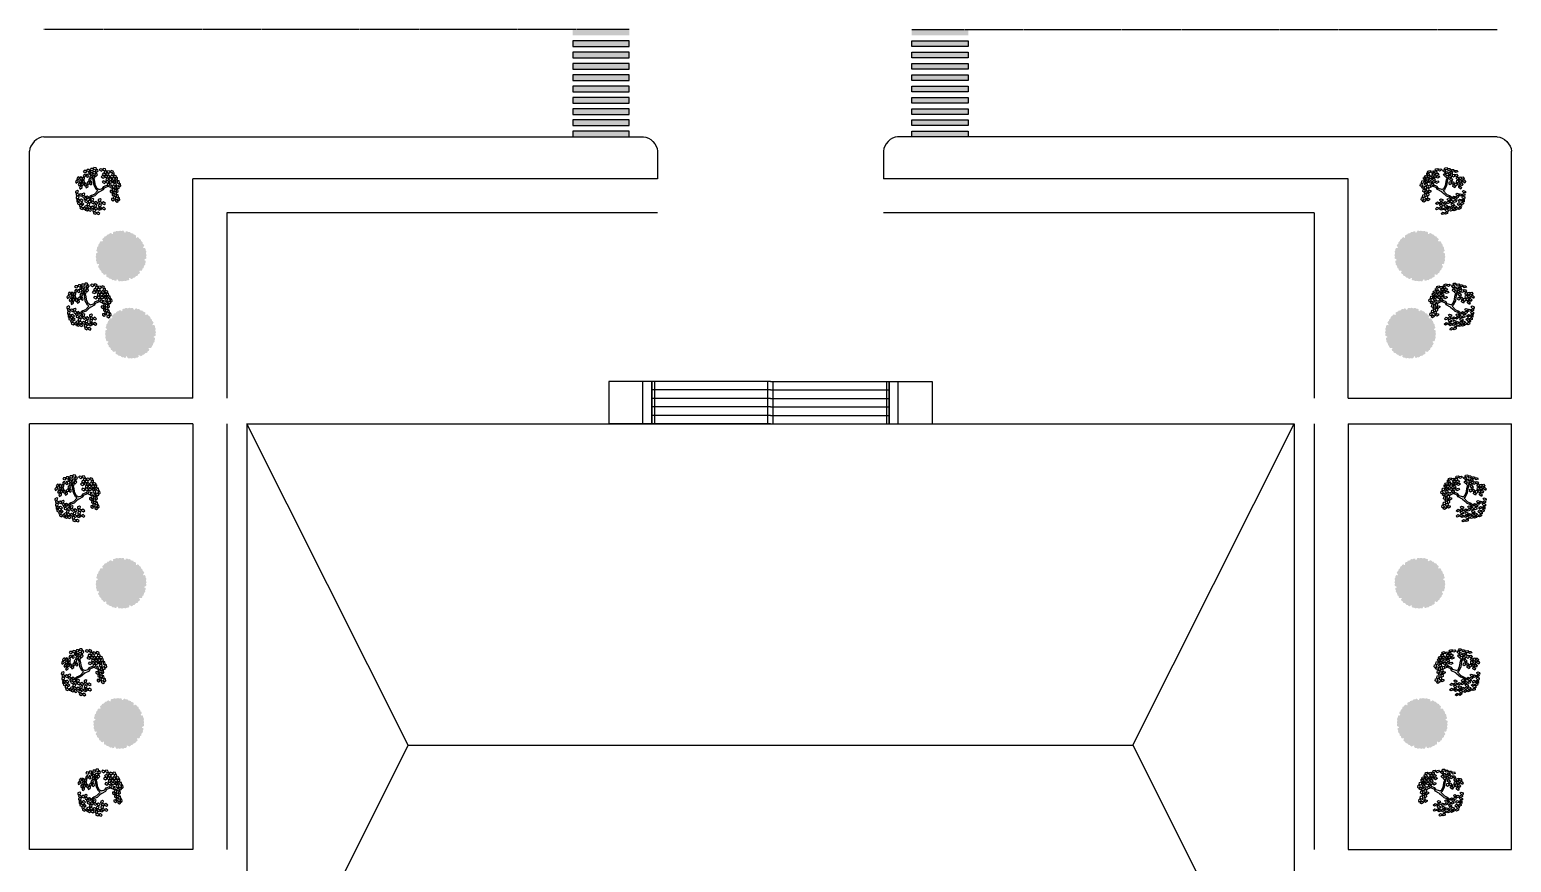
# Model space of a CAD drawing. Header units: millimetres. Extents: x -273369 to 399464, y -35443 to 194245.
# Drawn here: x 285771 to 298881, y 160474 to 167846 of the extents above; entities that cross this region are included whole.
import ezdxf

# ---------------------------------------------------------------- set-up
doc = ezdxf.new("R2010")
doc.units = ezdxf.units.MM
doc.linetypes.add('ACAD_ISO02W100', pattern=[15, 12, -3])
doc.layers.add('TREES', color=3, linetype='Continuous')

# ---------------------------------------------------------------- blocks, each defined once
blk = doc.blocks.new('R_TREE9')
at = {"layer": 'TREES', "color": 3}
for p, q in [((-707, 879), (-583, 895)), ((-683, 802), (-707, 879)), ((-699, 992), (-617, 1059)), ((-690, 932), (-699, 992)), ((-618, 922), (-690, 932)), ((-579, 788), (-683, 802)), ((-681, 728), (-599, 795)), ((-545, 1024), (-618, 922)), ((-617, 1059), (-545, 1024)), ((-527, 760), (-600, 658)), ((-599, 795), (-527, 760)), ((-583, 895), (-540, 835)), ((-540, 835), (-579, 788)), ((-555, 754), (-431, 769)), ((-547, 867), (-465, 934)), ((-538, 807), (-547, 867)), ((-540, 1054), (-459, 1120)), ((-532, 993), (-540, 1054)), ((-466, 797), (-538, 807)), ((-460, 983), (-532, 993)), ((-393, 899), (-466, 797)), ((-465, 934), (-393, 899)), ((-386, 1085), (-460, 983)), ((-459, 1120), (-386, 1085)), ((-431, 769), (-388, 710)), ((-389, 786), (-307, 853)), ((-381, 725), (-389, 786)), ((-388, 928), (-307, 995)), ((-380, 868), (-388, 928)), ((-308, 858), (-380, 868)), ((-235, 960), (-308, 858)), ((-235, 817), (-308, 716)), ((-307, 995), (-235, 960)), ((-307, 853), (-235, 817)), ((-231, 847), (-149, 914)), ((-223, 786), (-231, 847)), ((-150, 777), (-223, 786)), ((-77, 878), (-150, 777)), ((-149, 914), (-77, 878)), ((3, 1024), (43, 1121)), ((39, 974), (3, 1024)), ((108, 1000), (39, 974)), ((43, 1121), (124, 1124)), ((124, 1124), (108, 1000)), ((126, 692), (166, 790)), ((143, 1027), (171, 1094)), ((222, 930), (143, 1027)), ((161, 858), (189, 926)), ((241, 761), (161, 858)), ((166, 790), (247, 793)), ((171, 1094), (232, 1087)), ((189, 926), (250, 918)), ((275, 991), (222, 930)), ((247, 793), (230, 669)), ((232, 1087), (275, 991)), ((294, 822), (241, 761)), ((250, 918), (294, 822)), ((266, 695), (294, 763)), ((278, 993), (318, 1090)), ((314, 943), (278, 993)), ((294, 763), (354, 755)), ((382, 969), (314, 943)), ((318, 1090), (399, 1093)), ((399, 1093), (382, 969)), ((418, 996), (445, 1063)), ((497, 899), (418, 996)), ((436, 827), (464, 895)), ((516, 730), (436, 827)), ((445, 1063), (506, 1056)), ((459, 955), (499, 1052)), ((495, 906), (459, 955)), ((464, 895), (525, 887)), ((563, 931), (495, 906)), ((550, 960), (497, 899)), ((499, 1052), (580, 1055)), ((506, 1056), (550, 960)), ((568, 791), (516, 730)), ((525, 887), (568, 791)), ((580, 1055), (563, 931)), ((599, 958), (626, 1026)), ((678, 861), (599, 958)), ((617, 789), (645, 857)), ((697, 693), (617, 789)), ((626, 1026), (687, 1018)), ((645, 857), (706, 849)), ((731, 922), (678, 861)), ((687, 1018), (731, 922)), ((698, 824), (739, 921)), ((734, 774), (698, 824)), ((706, 849), (749, 754)), ((803, 800), (734, 774)), ((739, 921), (819, 924)), ((819, 924), (803, 800)), ((838, 827), (866, 894)), ((918, 730), (838, 827)), ((866, 894), (927, 887)), ((970, 791), (918, 730)), ((927, 887), (970, 791)), ((-1172, 180), (-1100, 217)), ((-1168, 75), (-1172, 180)), ((-1115, 45), (-1168, 75)), ((-1125, 343), (-1053, 380)), ((-1121, 238), (-1125, 343)), ((-1068, 208), (-1121, 238)), ((-1063, 97), (-1115, 45)), ((-1100, 217), (-1063, 97)), ((-1083, 0), (-1020, 108)), ((-1079, 525), (-1007, 561)), ((-1075, 419), (-1079, 525)), ((-1021, 389), (-1075, 419)), ((-1016, 260), (-1068, 208)), ((-1053, 380), (-1016, 260)), ((-1032, 688), (-960, 724)), ((-1028, 582), (-1032, 688)), ((-975, 552), (-1028, 582)), ((-970, 441), (-1021, 389)), ((-1020, 108), (-947, 106)), ((-1007, 561), (-970, 441)), ((-933, 47), (-1007, -28)), ((-989, 344), (-927, 453)), ((-914, 316), (-989, 344)), ((-923, 604), (-975, 552)), ((-962, 212), (-890, 248)), ((-958, 106), (-962, 212)), ((-960, 724), (-923, 604)), ((-905, 76), (-958, 106)), ((-947, 106), (-933, 47)), ((-927, 453), (-854, 450)), ((-915, 375), (-843, 411)), ((-911, 269), (-915, 375)), ((-839, 391), (-914, 316)), ((-858, 239), (-911, 269)), ((-853, 128), (-905, 76)), ((-890, 248), (-853, 128)), ((-873, 31), (-810, 140)), ((-797, 3), (-873, 31)), ((-806, 291), (-858, 239)), ((-854, 450), (-839, 391)), ((-847, 553), (-723, 569)), ((-824, 476), (-847, 553)), ((-843, 411), (-806, 291)), ((-839, 667), (-757, 734)), ((-830, 606), (-839, 667)), ((-758, 597), (-830, 606)), ((-719, 462), (-824, 476)), ((-810, 140), (-737, 137)), ((-723, 78), (-797, 3)), ((-795, 222), (-671, 238)), ((-771, 145), (-795, 222)), ((-786, 335), (-705, 402)), ((-778, 275), (-786, 335)), ((-705, 265), (-778, 275)), ((-667, 131), (-771, 145)), ((-685, 698), (-758, 597)), ((-757, 734), (-685, 698)), ((-737, 137), (-723, 78)), ((-723, 569), (-681, 510)), ((-681, 510), (-719, 462)), ((-705, 402), (-632, 367)), ((-632, 367), (-705, 265)), ((-672, 667), (-681, 728)), ((-600, 658), (-672, 667)), ((-671, 238), (-628, 178)), ((-628, 178), (-667, 131)), ((-545, 145), (-656, 220)), ((-545, 214), (-650, 277)), ((-628, 396), (-547, 463)), ((-620, 336), (-628, 396)), ((-547, 326), (-620, 336)), ((-532, 676), (-555, 754)), ((-547, 463), (-474, 428)), ((-474, 428), (-547, 326)), ((-253, 177), (-545, 214)), ((-258, 95), (-545, 145)), ((-427, 662), (-532, 676)), ((-462, 372), (-338, 388)), ((-438, 295), (-462, 372)), ((-453, 485), (-372, 552)), ((-445, 425), (-453, 485)), ((-372, 415), (-445, 425)), ((-334, 281), (-438, 295)), ((-388, 710), (-427, 662)), ((-397, 672), (-273, 688)), ((-374, 595), (-397, 672)), ((-308, 716), (-381, 725)), ((-269, 581), (-374, 595)), ((-372, 552), (-299, 517)), ((-299, 517), (-372, 415)), ((-338, 388), (-295, 328)), ((-295, 328), (-334, 281)), ((-295, 547), (-214, 613)), ((-287, 486), (-295, 547)), ((-214, 476), (-287, 486)), ((-273, 688), (-231, 629)), ((-231, 629), (-269, 581)), ((-101, 14), (-258, 95)), ((-60, 70), (-253, 177)), ((-214, 613), (-141, 578)), ((-141, 578), (-214, 476)), ((-60, -80), (-101, 14)), ((4, -11), (-60, 70)), ((4, -11), (197, 164)), ((63, -93), (174, 33)), ((162, 643), (126, 692)), ((230, 669), (162, 643)), ((174, 33), (267, 133)), ((197, 164), (256, 302)), ((256, 302), (308, 383)), ((345, 598), (266, 695)), ((267, 133), (320, 283)), ((284, 527), (312, 594)), ((364, 430), (284, 527)), ((308, 383), (367, 421)), ((312, 594), (373, 587)), ((320, 283), (408, 389)), ((342, 580), (382, 677)), ((378, 530), (342, 580)), ((398, 659), (345, 598)), ((354, 755), (398, 659)), ((416, 491), (364, 430)), ((367, 421), (390, 489)), ((373, 587), (416, 491)), ((446, 556), (378, 530)), ((382, 677), (463, 680)), ((400, 242), (441, 339)), ((436, 192), (400, 242)), ((408, 389), (507, 421)), ((505, 218), (436, 192)), ((441, 339), (521, 342)), ((463, 680), (446, 556)), ((482, 582), (510, 650)), ((561, 486), (482, 582)), ((500, 414), (528, 482)), ((580, 317), (500, 414)), ((521, 342), (505, 218)), ((510, 650), (570, 643)), ((528, 482), (589, 474)), ((540, 244), (568, 312)), ((620, 148), (540, 244)), ((559, 76), (587, 144)), ((638, -21), (559, 76)), ((614, 547), (561, 486)), ((568, 312), (629, 305)), ((570, 643), (614, 547)), ((632, 378), (580, 317)), ((587, 144), (647, 136)), ((589, 474), (632, 378)), ((672, 209), (620, 148)), ((629, 305), (672, 209)), ((691, 40), (638, -21)), ((640, 436), (680, 533)), ((676, 386), (640, 436)), ((647, 136), (691, 40)), ((744, 412), (676, 386)), ((680, 533), (761, 536)), ((749, 754), (697, 693)), ((722, 85), (762, 183)), ((757, 36), (722, 85)), ((761, 536), (744, 412)), ((826, 61), (757, 36)), ((762, 183), (843, 186)), ((768, 561), (809, 658)), ((804, 511), (768, 561)), ((780, 439), (808, 506)), ((859, 342), (780, 439)), ((798, 270), (826, 338)), ((878, 173), (798, 270)), ((873, 537), (804, 511)), ((808, 506), (868, 499)), ((809, 658), (889, 661)), ((826, 338), (887, 330)), ((843, 186), (826, 61)), ((857, 658), (885, 726)), ((936, 561), (857, 658)), ((912, 403), (859, 342)), ((861, 88), (889, 156)), ((941, -9), (861, 88)), ((868, 499), (912, 403)), ((889, 661), (873, 537)), ((930, 234), (878, 173)), ((885, 726), (945, 718)), ((887, 330), (930, 234)), ((889, 156), (950, 148)), ((908, 564), (936, 631)), ((988, 467), (908, 564)), ((927, 395), (955, 463)), ((1006, 298), (927, 395)), ((936, 631), (997, 624)), ((989, 622), (936, 561)), ((994, 52), (941, -9)), ((944, 135), (984, 233)), ((979, 86), (944, 135)), ((945, 718), (989, 622)), ((950, 148), (994, 52)), ((955, 463), (1015, 455)), ((1048, 111), (979, 86)), ((984, 233), (1065, 236)), ((1040, 528), (988, 467)), ((997, 624), (1040, 528)), ((1059, 359), (1006, 298)), ((1015, 455), (1059, 359)), ((1065, 236), (1048, 111)), ((1083, 138), (1111, 206)), ((1163, 41), (1083, 138)), ((1102, -31), (1130, 37)), ((1111, 206), (1172, 198)), ((1130, 37), (1191, 30)), ((1216, 102), (1163, 41)), ((1172, 198), (1216, 102)), ((1191, 30), (1234, -66)), ((-1131, -311), (-1068, -261)), ((-1105, -413), (-1131, -311)), ((-1119, -142), (-1057, -91)), ((-1093, -244), (-1119, -142)), ((-1046, -431), (-1105, -413)), ((-1035, -262), (-1093, -244)), ((-1007, -28), (-1083, 0)), ((-1068, -261), (-1007, -370)), ((-1057, -91), (-996, -201)), ((-1007, -370), (-1046, -431)), ((-996, -201), (-1035, -262)), ((-1026, -693), (-963, -642)), ((-1000, -795), (-1026, -693)), ((-1014, -524), (-952, -473)), ((-988, -626), (-1014, -524)), ((-1005, -469), (-967, -350)), ((-926, -480), (-1005, -469)), ((-930, -644), (-988, -626)), ((-967, -350), (-895, -336)), ((-963, -642), (-902, -752)), ((-952, -473), (-890, -582)), ((-902, -752), (-941, -813)), ((-890, -582), (-930, -644)), ((-869, -392), (-926, -480)), ((-903, -461), (-840, -411)), ((-877, -563), (-903, -461)), ((-900, -851), (-862, -732)), ((-895, -336), (-869, -392)), ((-892, -292), (-829, -241)), ((-866, -394), (-892, -292)), ((-819, -582), (-877, -563)), ((-807, -412), (-866, -394)), ((-862, -732), (-790, -718)), ((-840, -411), (-779, -520)), ((-829, -241), (-768, -351)), ((-779, -520), (-819, -582)), ((-768, -351), (-807, -412)), ((-790, -718), (-764, -773)), ((-778, -619), (-740, -500)), ((-698, -630), (-778, -619)), ((-775, -693), (-712, -642)), ((-749, -795), (-775, -693)), ((-769, -405), (-706, -354)), ((-743, -507), (-769, -405)), ((-757, -236), (-695, -185)), ((-731, -338), (-757, -236)), ((-684, -525), (-743, -507)), ((-740, -500), (-668, -487)), ((-673, -356), (-731, -338)), ((-712, -642), (-651, -751)), ((-706, -354), (-645, -464)), ((-641, -542), (-698, -630)), ((-695, -185), (-633, -294)), ((-651, -751), (-690, -813)), ((-645, -464), (-684, -525)), ((-633, -294), (-673, -356)), ((-668, -487), (-641, -542)), ((-652, -787), (-589, -736)), ((-643, -563), (-605, -444)), ((-564, -574), (-643, -563)), ((-641, -618), (-578, -567)), ((-614, -720), (-641, -618)), ((-556, -738), (-614, -720)), ((-605, -444), (-533, -430)), ((-589, -736), (-528, -845)), ((-578, -567), (-517, -676)), ((-507, -485), (-564, -574)), ((-517, -676), (-556, -738)), ((-533, -430), (-507, -485)), ((-506, -799), (-443, -749)), ((-500, -468), (-437, -417)), ((-474, -570), (-500, -468)), ((-494, -630), (-432, -579)), ((-468, -732), (-494, -630)), ((-489, -299), (-426, -248)), ((-463, -401), (-489, -299)), ((-416, -588), (-474, -570)), ((-410, -750), (-468, -732)), ((-404, -419), (-463, -401)), ((-443, -749), (-382, -858)), ((-437, -417), (-376, -526)), ((-432, -579), (-371, -689)), ((-426, -248), (-365, -357)), ((-376, -526), (-416, -588)), ((-371, -689), (-410, -750)), ((-365, -357), (-404, -419)), ((-375, -626), (-337, -506)), ((-295, -637), (-375, -626)), ((-337, -506), (-265, -493)), ((-238, -548), (-295, -637)), ((-212, -318), (-293, -518)), ((-285, -692), (-161, -680)), ((-264, -770), (-285, -692)), ((-265, -493), (-238, -548)), ((-147, -355), (-223, -549)), ((-223, -549), (-177, -650)), ((-112, -255), (-212, -318)), ((-161, -680), (-120, -741)), ((-120, -741), (-160, -787)), ((-48, -312), (-147, -355)), ((-60, -80), (-112, -255)), ((63, -93), (-48, -312)), ((-13, -715), (4, -644)), ((81, -798), (-13, -715)), ((4, -644), (65, -642)), ((65, -642), (124, -729)), ((124, -729), (81, -798)), ((118, -761), (242, -749)), ((242, -749), (283, -810)), ((390, -784), (407, -712)), ((407, -712), (468, -710)), ((424, -140), (464, -43)), ((460, -190), (424, -140)), ((528, -164), (460, -190)), ((464, -43), (545, -40)), ((468, -710), (527, -798)), ((545, -40), (528, -164)), ((564, -137), (591, -70)), ((643, -234), (564, -137)), ((582, -306), (610, -238)), ((662, -403), (582, -306)), ((591, -70), (652, -77)), ((610, -238), (671, -246)), ((696, -173), (643, -234)), ((652, -77), (696, -173)), ((714, -342), (662, -403)), ((671, -246), (714, -342)), ((692, -153), (733, -55)), ((728, -202), (692, -153)), ((797, -176), (728, -202)), ((733, -55), (813, -52)), ((813, -52), (797, -176)), ((832, -150), (860, -82)), ((912, -247), (832, -150)), ((851, -318), (879, -251)), ((930, -415), (851, -318)), ((860, -82), (921, -90)), ((879, -251), (939, -258)), ((880, -81), (908, -13)), ((959, -177), (880, -81)), ((908, -13), (969, -20)), ((964, -186), (912, -247)), ((921, -90), (964, -186)), ((983, -354), (930, -415)), ((939, -258), (983, -354)), ((1012, -116), (959, -177)), ((969, -20), (1012, -116)), ((1181, -127), (1102, -31)), ((1234, -66), (1181, -127)), ((-941, -813), (-1000, -795)), ((-821, -862), (-900, -851)), ((-764, -773), (-821, -862)), ((-786, -862), (-724, -811)), ((-760, -964), (-786, -862)), ((-702, -982), (-760, -964)), ((-690, -813), (-749, -795)), ((-724, -811), (-662, -920)), ((-662, -920), (-702, -982)), ((-661, -1020), (-623, -901)), ((-581, -1031), (-661, -1020)), ((-626, -889), (-652, -787)), ((-567, -907), (-626, -889)), ((-623, -901), (-551, -887)), ((-524, -942), (-581, -1031)), ((-528, -845), (-567, -907)), ((-551, -887), (-524, -942)), ((-527, -945), (-488, -825)), ((-447, -956), (-527, -945)), ((-519, -1024), (-394, -1012)), ((-498, -1102), (-519, -1024)), ((-480, -901), (-506, -799)), ((-394, -1119), (-498, -1102)), ((-488, -825), (-417, -812)), ((-421, -920), (-480, -901)), ((-390, -867), (-447, -956)), ((-382, -858), (-421, -920)), ((-417, -812), (-390, -867)), ((-394, -1012), (-354, -1073)), ((-354, -1073), (-394, -1119)), ((-380, -957), (-342, -838)), ((-301, -968), (-380, -957)), ((-369, -1103), (-244, -1091)), ((-348, -1181), (-369, -1103)), ((-244, -1198), (-348, -1181)), ((-342, -838), (-270, -825)), ((-244, -880), (-301, -968)), ((-270, -825), (-244, -880)), ((-160, -787), (-264, -770)), ((-246, -1047), (-229, -975)), ((-153, -1130), (-246, -1047)), ((-244, -1091), (-204, -1152)), ((-204, -1152), (-244, -1198)), ((-229, -975), (-168, -973)), ((-227, -886), (-102, -874)), ((-206, -964), (-227, -886)), ((-102, -981), (-206, -964)), ((-168, -973), (-110, -1061)), ((-110, -1061), (-153, -1130)), ((-135, -771), (-10, -759)), ((-114, -849), (-135, -771)), ((-10, -866), (-114, -849)), ((-102, -874), (-62, -935)), ((-62, -935), (-102, -981)), ((-77, -965), (48, -953)), ((-56, -1043), (-77, -965)), ((48, -1060), (-56, -1043)), ((-10, -759), (30, -820)), ((30, -820), (-10, -866)), ((46, -909), (63, -838)), ((139, -992), (46, -909)), ((48, -953), (89, -1014)), ((89, -1014), (48, -1060)), ((63, -838), (124, -836)), ((139, -839), (118, -761)), ((124, -836), (182, -923)), ((243, -856), (139, -839)), ((182, -923), (139, -992)), ((194, -974), (318, -962)), ((215, -1052), (194, -974)), ((319, -1069), (215, -1052)), ((283, -810), (243, -856)), ((268, -840), (393, -828)), ((289, -918), (268, -840)), ((393, -935), (289, -918)), ((318, -962), (359, -1023)), ((359, -1023), (319, -1069)), ((344, -1053), (469, -1041)), ((365, -1130), (344, -1053)), ((469, -1148), (365, -1130)), ((484, -867), (390, -784)), ((393, -828), (433, -889)), ((433, -889), (393, -935)), ((466, -996), (483, -925)), ((560, -1079), (466, -996)), ((469, -1041), (509, -1102)), ((509, -1102), (469, -1148)), ((483, -925), (544, -923)), ((527, -798), (484, -867)), ((544, -923), (603, -1011)), ((603, -1011), (560, -1079))]:
    blk.add_line(p, q, dxfattribs=at)

msp = doc.modelspace()

# ---------------------------------------------------------------- hatches: boundary and pattern name
h = msp.add_hatch(color=256)
h.set_gradient(color1=(255, 255, 255), rotation=208, tint=1)
h.paths.add_polyline_path([(290576.049, 167795.938), (290576.049, 167845.938), (291076.049, 167845.938), (291076.049, 167795.938)])
h = msp.add_hatch(color=256)
h.set_gradient(color1=(255, 255, 255), rotation=208, tint=1)
h.paths.add_polyline_path([(294076.049, 167795.938), (294076.049, 167845.938), (293576.049, 167845.938), (293576.049, 167795.938)])
h = msp.add_hatch(color=256)
h.set_gradient(color1=(255, 255, 255), rotation=208, tint=1)
h.paths.add_polyline_path([(290576.049, 167645.938), (290576.049, 167595.938), (291076.049, 167595.938), (291076.049, 167645.938)])
h.paths.add_polyline_path([(290576.049, 167745.938), (290576.049, 167695.938), (291076.049, 167695.938), (291076.049, 167745.938)])
h = msp.add_hatch(color=256)
h.set_gradient(color1=(255, 255, 255), rotation=208, tint=1)
h.paths.add_polyline_path([(293576.049, 167645.938), (293576.049, 167595.938), (294076.049, 167595.938), (294076.049, 167645.938)])
h.paths.add_polyline_path([(293576.049, 167745.938), (293576.049, 167695.938), (294076.049, 167695.938), (294076.049, 167745.938)])
h = msp.add_hatch(color=256)
h.set_gradient(color1=(255, 255, 255), rotation=208, tint=1)
h.paths.add_polyline_path([(291076.049, 167495.938), (291076.049, 167545.938), (290576.049, 167545.938), (290576.049, 167495.938)])
h = msp.add_hatch(color=256)
h.set_gradient(color1=(255, 255, 255), rotation=208, tint=1)
h.paths.add_polyline_path([(294076.049, 167495.938), (294076.049, 167545.938), (293576.049, 167545.938), (293576.049, 167495.938)])
h = msp.add_hatch(color=256)
h.set_gradient(color1=(255, 255, 255), rotation=208, tint=1)
h.paths.add_polyline_path([(290576.049, 167345.938), (290576.049, 167295.938), (291076.049, 167295.938), (291076.049, 167345.938)])
h.paths.add_polyline_path([(290576.049, 167445.938), (290576.049, 167395.938), (291076.049, 167395.938), (291076.049, 167445.938)])
h = msp.add_hatch(color=256)
h.set_gradient(color1=(255, 255, 255), rotation=208, tint=1)
h.paths.add_polyline_path([(293576.049, 167345.938), (293576.049, 167295.938), (294076.049, 167295.938), (294076.049, 167345.938)])
h.paths.add_polyline_path([(293576.049, 167445.938), (293576.049, 167395.938), (294076.049, 167395.938), (294076.049, 167445.938)])
h = msp.add_hatch(color=256)
h.set_gradient(color1=(255, 255, 255), rotation=208, tint=1)
h.paths.add_polyline_path([(291076.049, 167195.938), (291076.049, 167245.938), (290576.049, 167245.938), (290576.049, 167195.938)])
h = msp.add_hatch(color=256)
h.set_gradient(color1=(255, 255, 255), rotation=208, tint=1)
h.paths.add_polyline_path([(294076.049, 167195.938), (294076.049, 167245.938), (293576.049, 167245.938), (293576.049, 167195.938)])
h = msp.add_hatch(color=256)
h.set_gradient(color1=(255, 255, 255), rotation=208, tint=1)
h.paths.add_polyline_path([(290576.049, 167045.938), (290576.049, 166995.938), (291076.049, 166995.938), (291076.049, 167045.938)])
h.paths.add_polyline_path([(290576.049, 167145.938), (290576.049, 167095.938), (291076.049, 167095.938), (291076.049, 167145.938)])
h = msp.add_hatch(color=256)
h.set_gradient(color1=(255, 255, 255), rotation=208, tint=1)
h.paths.add_polyline_path([(293576.049, 167045.938), (293576.049, 166995.938), (294076.049, 166995.938), (294076.049, 167045.938)])
h.paths.add_polyline_path([(293576.049, 167145.938), (293576.049, 167095.938), (294076.049, 167095.938), (294076.049, 167145.938)])
h = msp.add_hatch(color=256)
h.set_gradient(color1=(255, 255, 255), rotation=208, tint=1)
h.paths.add_polyline_path([(291076.049, 166895.938), (291076.049, 166945.938), (290576.049, 166945.938), (290576.049, 166895.938)])
h = msp.add_hatch(color=256)
h.set_gradient(color1=(255, 255, 255), rotation=208, tint=1)
h.paths.add_polyline_path([(294076.049, 166895.938), (294076.049, 166945.938), (293576.049, 166945.938), (293576.049, 166895.938)])
h = msp.add_hatch(color=256)
h.dxf.hatch_style = 1
h.set_gradient(color1=(153, 204, 0), color2=(51, 51, 51), rotation=208, tint=1)
h.paths.add_polyline_path([(286586.754, 165616.604), (286577.794, 165621.993), (286571.521, 165618.236), (286558.225, 165618.274), (286549.185, 165635.131), (286541.949, 165635.131), (286538.975, 165624.613), (286527.707, 165623.018), (286515.53, 165629.705), (286506.334, 165627.745), (286497.846, 165633.159), (286494.983, 165638.517), (286473.295, 165643.568), (286468.229, 165652.715), (286460.918, 165652.598), (286449.423, 165659.279), (286450.022, 165678.398), (286443.755, 165682.016), (286435.921, 165674.394), (286425.365, 165678.647), (286418.163, 165690.526), (286409.219, 165693.427), (286404.575, 165702.36), (286404.775, 165708.431), (286388.517, 165723.65), (286388.704, 165734.105), (286382.314, 165737.658), (286375.7, 165749.192), (286385.777, 165765.449), (286382.159, 165771.716), (286371.563, 165769.033), (286364.548, 165777.994), (286364.251, 165791.882), (286357.955, 165798.867), (286358.4, 165808.925), (286361.609, 165814.083), (286355.139, 165835.391), (286360.528, 165844.352), (286356.771, 165850.625), (286356.81, 165863.92), (286373.666, 165872.961), (286373.666, 165880.197), (286363.148, 165883.171), (286361.553, 165894.439), (286368.24, 165906.615), (286366.28, 165915.812), (286371.694, 165924.3), (286377.052, 165927.163), (286382.103, 165948.851), (286391.25, 165953.917), (286391.133, 165961.228), (286397.814, 165972.723), (286416.933, 165972.124), (286420.551, 165978.391), (286412.929, 165986.225), (286417.182, 165996.781), (286429.061, 166003.983), (286431.962, 166012.927), (286440.895, 166017.571), (286446.966, 166017.371), (286462.185, 166033.628), (286472.64, 166033.442), (286476.194, 166039.832), (286487.727, 166046.446), (286503.984, 166036.368), (286510.251, 166039.986), (286507.568, 166050.582), (286516.529, 166057.598), (286530.417, 166057.895), (286537.402, 166064.191), (286547.46, 166063.746), (286552.618, 166060.537), (286573.926, 166067.007), (286582.887, 166061.618), (286589.16, 166065.375), (286602.455, 166065.336), (286611.496, 166048.48), (286618.732, 166048.48), (286621.706, 166058.998), (286632.974, 166060.593), (286645.15, 166053.906), (286654.347, 166055.866), (286662.835, 166050.452), (286665.698, 166045.094), (286687.386, 166040.042), (286692.452, 166030.895), (286699.763, 166031.013), (286711.258, 166024.331), (286710.659, 166005.213), (286716.926, 166001.595), (286724.76, 166009.217), (286735.316, 166004.964), (286742.518, 165993.085), (286751.462, 165990.184), (286756.106, 165981.251), (286755.906, 165975.18), (286772.163, 165959.961), (286771.977, 165949.506), (286778.367, 165945.952), (286784.981, 165934.419), (286774.903, 165918.161), (286778.522, 165911.895), (286789.117, 165914.578), (286796.133, 165905.617), (286796.43, 165891.729), (286802.726, 165884.744), (286802.281, 165874.686), (286799.072, 165869.528), (286805.542, 165848.219), (286800.153, 165839.259), (286803.91, 165832.986), (286803.871, 165819.69), (286787.015, 165810.65), (286787.015, 165803.414), (286797.533, 165800.44), (286799.128, 165789.172), (286792.441, 165776.995), (286794.401, 165767.799), (286788.987, 165759.311), (286783.629, 165756.448), (286778.578, 165734.759), (286769.43, 165729.693), (286769.548, 165722.383), (286762.866, 165710.888), (286743.748, 165711.487), (286740.13, 165705.22), (286747.752, 165697.385), (286743.499, 165686.83), (286731.62, 165679.628), (286728.719, 165670.683), (286719.786, 165666.04), (286713.715, 165666.24), (286698.496, 165649.982), (286688.041, 165650.169), (286684.487, 165643.779), (286672.954, 165637.164), (286656.696, 165647.242), (286650.43, 165643.624), (286653.113, 165633.028), (286644.152, 165626.013), (286630.264, 165625.716), (286623.279, 165619.42), (286613.221, 165619.865), (286608.063, 165623.074)])
h = msp.add_hatch(color=256)
h.dxf.hatch_style = 1
h.set_gradient(color1=(153, 204, 0), color2=(51, 51, 51), rotation=208, tint=1)
h.paths.add_polyline_path([(298065.343, 165616.604), (298074.303, 165621.993), (298080.576, 165618.236), (298093.872, 165618.274), (298102.912, 165635.131), (298110.148, 165635.131), (298113.122, 165624.613), (298124.39, 165623.018), (298136.567, 165629.705), (298145.763, 165627.745), (298154.251, 165633.159), (298157.114, 165638.517), (298178.802, 165643.568), (298183.868, 165652.715), (298191.179, 165652.598), (298202.674, 165659.279), (298202.075, 165678.398), (298208.342, 165682.016), (298216.177, 165674.394), (298226.732, 165678.647), (298233.934, 165690.526), (298242.878, 165693.427), (298247.522, 165702.36), (298247.322, 165708.431), (298263.58, 165723.65), (298263.393, 165734.105), (298269.783, 165737.658), (298276.397, 165749.192), (298266.32, 165765.449), (298269.938, 165771.716), (298280.534, 165769.033), (298287.549, 165777.994), (298287.846, 165791.882), (298294.142, 165798.867), (298293.697, 165808.925), (298290.488, 165814.083), (298296.958, 165835.391), (298291.569, 165844.352), (298295.326, 165850.625), (298295.287, 165863.92), (298278.431, 165872.961), (298278.431, 165880.197), (298288.949, 165883.171), (298290.544, 165894.439), (298283.857, 165906.615), (298285.817, 165915.812), (298280.403, 165924.3), (298275.045, 165927.163), (298269.994, 165948.851), (298260.847, 165953.917), (298260.964, 165961.228), (298254.283, 165972.723), (298235.164, 165972.124), (298231.546, 165978.391), (298239.168, 165986.225), (298234.915, 165996.781), (298223.036, 166003.983), (298220.135, 166012.927), (298211.202, 166017.571), (298205.131, 166017.371), (298189.912, 166033.628), (298179.457, 166033.442), (298175.903, 166039.832), (298164.37, 166046.446), (298148.113, 166036.368), (298141.846, 166039.986), (298144.529, 166050.582), (298135.568, 166057.598), (298121.68, 166057.895), (298114.695, 166064.191), (298104.637, 166063.746), (298099.479, 166060.537), (298078.171, 166067.007), (298069.21, 166061.618), (298062.937, 166065.375), (298049.642, 166065.336), (298040.601, 166048.48), (298033.365, 166048.48), (298030.391, 166058.998), (298019.123, 166060.593), (298006.947, 166053.906), (297997.75, 166055.866), (297989.262, 166050.452), (297986.399, 166045.094), (297964.711, 166040.042), (297959.645, 166030.895), (297952.334, 166031.013), (297940.839, 166024.331), (297941.438, 166005.213), (297935.171, 166001.595), (297927.337, 166009.217), (297916.781, 166004.964), (297909.579, 165993.085), (297900.635, 165990.184), (297895.991, 165981.251), (297896.191, 165975.18), (297879.934, 165959.961), (297880.12, 165949.506), (297873.73, 165945.952), (297867.116, 165934.419), (297877.194, 165918.161), (297873.575, 165911.895), (297862.98, 165914.578), (297855.964, 165905.617), (297855.667, 165891.729), (297849.371, 165884.744), (297849.816, 165874.686), (297853.025, 165869.528), (297846.555, 165848.219), (297851.944, 165839.259), (297848.187, 165832.986), (297848.226, 165819.69), (297865.082, 165810.65), (297865.082, 165803.414), (297854.564, 165800.44), (297852.969, 165789.172), (297859.656, 165776.995), (297857.696, 165767.799), (297863.11, 165759.311), (297868.468, 165756.448), (297873.519, 165734.759), (297882.667, 165729.693), (297882.549, 165722.383), (297889.231, 165710.888), (297908.349, 165711.487), (297911.967, 165705.22), (297904.345, 165697.385), (297908.598, 165686.83), (297920.477, 165679.628), (297923.378, 165670.683), (297932.311, 165666.04), (297938.382, 165666.24), (297953.601, 165649.982), (297964.056, 165650.169), (297967.61, 165643.779), (297979.143, 165637.164), (297995.401, 165647.242), (298001.667, 165643.624), (297998.984, 165633.028), (298007.945, 165626.013), (298021.833, 165625.716), (298028.818, 165619.42), (298038.876, 165619.865), (298044.034, 165623.074)])
h = msp.add_hatch(color=256)
h.dxf.hatch_style = 1
h.set_gradient(color1=(153, 204, 0), color2=(51, 51, 51), rotation=208, tint=1)
h.paths.add_polyline_path([(286669.566, 164933.867), (286660.606, 164939.256), (286654.333, 164935.499), (286641.037, 164935.538), (286631.997, 164952.394), (286624.761, 164952.394), (286621.787, 164941.876), (286610.519, 164940.281), (286598.342, 164946.968), (286589.146, 164945.008), (286580.658, 164950.422), (286577.795, 164955.78), (286556.106, 164960.832), (286551.04, 164969.979), (286543.73, 164969.862), (286532.235, 164976.543), (286532.834, 164995.661), (286526.567, 164999.279), (286518.732, 164991.657), (286508.177, 164995.91), (286500.975, 165007.789), (286492.03, 165010.69), (286487.387, 165019.623), (286487.587, 165025.694), (286471.329, 165040.913), (286471.516, 165051.368), (286465.126, 165054.922), (286458.511, 165066.455), (286468.589, 165082.713), (286464.971, 165088.979), (286454.375, 165086.296), (286447.36, 165095.257), (286447.063, 165109.146), (286440.767, 165116.13), (286441.212, 165126.188), (286444.421, 165131.346), (286437.951, 165152.655), (286443.34, 165161.616), (286439.583, 165167.888), (286439.621, 165181.184), (286456.478, 165190.224), (286456.478, 165197.46), (286445.96, 165200.434), (286444.365, 165211.702), (286451.052, 165223.879), (286449.092, 165233.075), (286454.506, 165241.563), (286459.864, 165244.426), (286464.915, 165266.115), (286474.062, 165271.181), (286473.945, 165278.491), (286480.626, 165289.986), (286499.745, 165289.387), (286503.363, 165295.654), (286495.741, 165303.489), (286499.993, 165314.044), (286511.873, 165321.246), (286514.774, 165330.191), (286523.707, 165334.834), (286529.778, 165334.634), (286544.997, 165350.892), (286555.452, 165350.706), (286559.005, 165357.095), (286570.539, 165363.71), (286586.796, 165353.632), (286593.063, 165357.25), (286590.38, 165367.846), (286599.34, 165374.861), (286613.229, 165375.158), (286620.214, 165381.454), (286630.272, 165381.009), (286635.43, 165377.8), (286656.738, 165384.27), (286665.699, 165378.881), (286671.972, 165382.638), (286685.267, 165382.6), (286694.308, 165365.743), (286701.544, 165365.743), (286704.518, 165376.261), (286715.786, 165377.856), (286727.962, 165371.169), (286737.159, 165373.129), (286745.647, 165367.715), (286748.509, 165362.357), (286770.198, 165357.306), (286775.264, 165348.159), (286782.575, 165348.276), (286794.07, 165341.595), (286793.471, 165322.477), (286799.737, 165318.858), (286807.572, 165326.48), (286818.128, 165322.228), (286825.33, 165310.348), (286834.274, 165307.447), (286838.918, 165298.515), (286838.718, 165292.443), (286854.975, 165277.224), (286854.789, 165266.77), (286861.179, 165263.216), (286867.793, 165251.682), (286857.715, 165235.425), (286861.333, 165229.158), (286871.929, 165231.841), (286878.944, 165222.881), (286879.242, 165208.992), (286885.537, 165202.007), (286885.093, 165191.949), (286881.884, 165186.791), (286888.354, 165165.483), (286882.965, 165156.522), (286886.722, 165150.249), (286886.683, 165136.954), (286869.827, 165127.914), (286869.827, 165120.677), (286880.345, 165117.703), (286881.94, 165106.435), (286875.253, 165094.259), (286877.213, 165085.062), (286871.799, 165076.574), (286866.441, 165073.712), (286861.389, 165052.023), (286852.242, 165046.957), (286852.359, 165039.646), (286845.678, 165028.151), (286826.56, 165028.75), (286822.942, 165022.484), (286830.564, 165014.649), (286826.311, 165004.093), (286814.432, 164996.891), (286811.531, 164987.947), (286802.598, 164983.303), (286796.527, 164983.503), (286781.308, 164967.246), (286770.853, 164967.432), (286767.299, 164961.042), (286755.766, 164954.428), (286739.508, 164964.506), (286733.242, 164960.888), (286735.925, 164950.292), (286726.964, 164943.277), (286713.075, 164942.979), (286706.091, 164936.684), (286696.033, 164937.128), (286690.875, 164940.337)])
h = msp.add_hatch(color=256)
h.dxf.hatch_style = 1
h.set_gradient(color1=(153, 204, 0), color2=(51, 51, 51), rotation=208, tint=1)
h.paths.add_polyline_path([(297982.531, 164933.867), (297991.492, 164939.256), (297997.764, 164935.499), (298011.06, 164935.538), (298020.1, 164952.394), (298027.336, 164952.394), (298030.31, 164941.876), (298041.578, 164940.281), (298053.755, 164946.968), (298062.951, 164945.008), (298071.439, 164950.422), (298074.302, 164955.78), (298095.991, 164960.832), (298101.057, 164969.979), (298108.367, 164969.862), (298119.862, 164976.543), (298119.263, 164995.661), (298125.53, 164999.279), (298133.365, 164991.657), (298143.92, 164995.91), (298151.122, 165007.789), (298160.067, 165010.69), (298164.71, 165019.623), (298164.51, 165025.694), (298180.768, 165040.913), (298180.581, 165051.368), (298186.971, 165054.922), (298193.586, 165066.455), (298183.508, 165082.713), (298187.126, 165088.979), (298197.722, 165086.296), (298204.737, 165095.257), (298205.034, 165109.146), (298211.33, 165116.13), (298210.885, 165126.188), (298207.676, 165131.346), (298214.146, 165152.655), (298208.757, 165161.616), (298212.514, 165167.888), (298212.476, 165181.184), (298195.619, 165190.224), (298195.619, 165197.46), (298206.137, 165200.434), (298207.732, 165211.702), (298201.045, 165223.879), (298203.005, 165233.075), (298197.591, 165241.563), (298192.233, 165244.426), (298187.182, 165266.115), (298178.035, 165271.181), (298178.152, 165278.491), (298171.471, 165289.986), (298152.353, 165289.387), (298148.734, 165295.654), (298156.356, 165303.489), (298152.104, 165314.044), (298140.224, 165321.246), (298137.323, 165330.191), (298128.39, 165334.834), (298122.319, 165334.634), (298107.1, 165350.892), (298096.645, 165350.706), (298093.092, 165357.095), (298081.558, 165363.71), (298065.301, 165353.632), (298059.034, 165357.25), (298061.717, 165367.846), (298052.757, 165374.861), (298038.868, 165375.158), (298031.883, 165381.454), (298021.825, 165381.009), (298016.667, 165377.8), (297995.359, 165384.27), (297986.398, 165378.881), (297980.125, 165382.638), (297966.83, 165382.6), (297957.789, 165365.743), (297950.553, 165365.743), (297947.579, 165376.261), (297936.311, 165377.856), (297924.135, 165371.169), (297914.938, 165373.129), (297906.45, 165367.715), (297903.588, 165362.357), (297881.899, 165357.306), (297876.833, 165348.159), (297869.522, 165348.276), (297858.027, 165341.595), (297858.626, 165322.477), (297852.36, 165318.858), (297844.525, 165326.48), (297833.969, 165322.228), (297826.767, 165310.348), (297817.823, 165307.447), (297813.179, 165298.515), (297813.379, 165292.443), (297797.122, 165277.224), (297797.308, 165266.77), (297790.918, 165263.216), (297784.304, 165251.682), (297794.382, 165235.425), (297790.764, 165229.158), (297780.168, 165231.841), (297773.153, 165222.881), (297772.855, 165208.992), (297766.56, 165202.007), (297767.004, 165191.949), (297770.213, 165186.791), (297763.743, 165165.483), (297769.132, 165156.522), (297765.375, 165150.249), (297765.414, 165136.954), (297782.27, 165127.914), (297782.27, 165120.677), (297771.752, 165117.703), (297770.157, 165106.435), (297776.844, 165094.259), (297774.884, 165085.062), (297780.298, 165076.574), (297785.656, 165073.712), (297790.708, 165052.023), (297799.855, 165046.957), (297799.738, 165039.646), (297806.419, 165028.151), (297825.537, 165028.75), (297829.155, 165022.484), (297821.533, 165014.649), (297825.786, 165004.093), (297837.665, 164996.891), (297840.566, 164987.947), (297849.499, 164983.303), (297855.57, 164983.503), (297870.789, 164967.246), (297881.244, 164967.432), (297884.798, 164961.042), (297896.331, 164954.428), (297912.589, 164964.506), (297918.855, 164960.888), (297916.172, 164950.292), (297925.133, 164943.277), (297939.022, 164942.979), (297946.006, 164936.684), (297956.064, 164937.128), (297961.222, 164940.337)])
h = msp.add_hatch(color=256)
h.dxf.hatch_style = 1
h.set_gradient(color1=(153, 204, 0), color2=(51, 51, 51), rotation=208, tint=1)
h.paths.add_polyline_path([(286586.754, 162720.146), (286577.794, 162725.534), (286571.521, 162721.777), (286558.225, 162721.816), (286549.185, 162738.672), (286541.949, 162738.672), (286538.975, 162728.154), (286527.707, 162726.559), (286515.53, 162733.246), (286506.334, 162731.286), (286497.846, 162736.7), (286494.983, 162742.058), (286473.295, 162747.11), (286468.229, 162756.257), (286460.918, 162756.14), (286449.423, 162762.821), (286450.022, 162781.939), (286443.755, 162785.557), (286435.921, 162777.935), (286425.365, 162782.188), (286418.163, 162794.067), (286409.219, 162796.968), (286404.575, 162805.901), (286404.775, 162811.973), (286388.517, 162827.191), (286388.704, 162837.646), (286382.314, 162841.2), (286375.7, 162852.734), (286385.777, 162868.991), (286382.159, 162875.258), (286371.563, 162872.574), (286364.548, 162881.535), (286364.251, 162895.424), (286357.955, 162902.408), (286358.4, 162912.466), (286361.609, 162917.624), (286355.139, 162938.933), (286360.528, 162947.894), (286356.771, 162954.166), (286356.81, 162967.462), (286373.666, 162976.502), (286373.666, 162983.738), (286363.148, 162986.713), (286361.553, 162997.98), (286368.24, 163010.157), (286366.28, 163019.354), (286371.694, 163027.842), (286377.052, 163030.704), (286382.103, 163052.393), (286391.25, 163057.459), (286391.133, 163064.769), (286397.814, 163076.264), (286416.933, 163075.665), (286420.551, 163081.932), (286412.929, 163089.767), (286417.182, 163100.322), (286429.061, 163107.524), (286431.962, 163116.469), (286440.895, 163121.113), (286446.966, 163120.913), (286462.185, 163137.17), (286472.64, 163136.984), (286476.194, 163143.373), (286487.727, 163149.988), (286503.984, 163139.91), (286510.251, 163143.528), (286507.568, 163154.124), (286516.529, 163161.139), (286530.417, 163161.436), (286537.402, 163167.732), (286547.46, 163167.287), (286552.618, 163164.078), (286573.926, 163170.548), (286582.887, 163165.16), (286589.16, 163168.916), (286602.455, 163168.878), (286611.496, 163152.021), (286618.732, 163152.021), (286621.706, 163162.539), (286632.974, 163164.134), (286645.15, 163157.447), (286654.347, 163159.407), (286662.835, 163153.993), (286665.698, 163148.635), (286687.386, 163143.584), (286692.452, 163134.437), (286699.763, 163134.554), (286711.258, 163127.873), (286710.659, 163108.755), (286716.926, 163105.137), (286724.76, 163112.758), (286735.316, 163108.506), (286742.518, 163096.626), (286751.462, 163093.725), (286756.106, 163084.793), (286755.906, 163078.721), (286772.163, 163063.502), (286771.977, 163053.048), (286778.367, 163049.494), (286784.981, 163037.96), (286774.903, 163021.703), (286778.522, 163015.436), (286789.117, 163018.119), (286796.133, 163009.159), (286796.43, 162995.27), (286802.726, 162988.286), (286802.281, 162978.228), (286799.072, 162973.07), (286805.542, 162951.761), (286800.153, 162942.8), (286803.91, 162936.528), (286803.871, 162923.232), (286787.015, 162914.192), (286787.015, 162906.955), (286797.533, 162903.981), (286799.128, 162892.713), (286792.441, 162880.537), (286794.401, 162871.34), (286788.987, 162862.852), (286783.629, 162859.99), (286778.578, 162838.301), (286769.43, 162833.235), (286769.548, 162825.924), (286762.866, 162814.429), (286743.748, 162815.028), (286740.13, 162808.762), (286747.752, 162800.927), (286743.499, 162790.371), (286731.62, 162783.169), (286728.719, 162774.225), (286719.786, 162769.581), (286713.715, 162769.781), (286698.496, 162753.524), (286688.041, 162753.71), (286684.487, 162747.32), (286672.954, 162740.706), (286656.696, 162750.784), (286650.43, 162747.166), (286653.113, 162736.57), (286644.152, 162729.555), (286630.264, 162729.257), (286623.279, 162722.962), (286613.221, 162723.406), (286608.063, 162726.615)])
h = msp.add_hatch(color=256)
h.dxf.hatch_style = 1
h.set_gradient(color1=(153, 204, 0), color2=(51, 51, 51), rotation=208, tint=1)
h.paths.add_polyline_path([(298065.343, 162720.146), (298074.303, 162725.534), (298080.576, 162721.777), (298093.872, 162721.816), (298102.912, 162738.672), (298110.148, 162738.672), (298113.122, 162728.154), (298124.39, 162726.559), (298136.567, 162733.246), (298145.763, 162731.286), (298154.251, 162736.7), (298157.114, 162742.058), (298178.802, 162747.11), (298183.868, 162756.257), (298191.179, 162756.14), (298202.674, 162762.821), (298202.075, 162781.939), (298208.342, 162785.557), (298216.177, 162777.935), (298226.732, 162782.188), (298233.934, 162794.067), (298242.878, 162796.968), (298247.522, 162805.901), (298247.322, 162811.973), (298263.58, 162827.191), (298263.393, 162837.646), (298269.783, 162841.2), (298276.397, 162852.734), (298266.32, 162868.991), (298269.938, 162875.258), (298280.534, 162872.574), (298287.549, 162881.535), (298287.846, 162895.424), (298294.142, 162902.408), (298293.697, 162912.466), (298290.488, 162917.624), (298296.958, 162938.933), (298291.569, 162947.894), (298295.326, 162954.166), (298295.287, 162967.462), (298278.431, 162976.502), (298278.431, 162983.738), (298288.949, 162986.713), (298290.544, 162997.98), (298283.857, 163010.157), (298285.817, 163019.354), (298280.403, 163027.842), (298275.045, 163030.704), (298269.994, 163052.393), (298260.847, 163057.459), (298260.964, 163064.769), (298254.283, 163076.264), (298235.164, 163075.665), (298231.546, 163081.932), (298239.168, 163089.767), (298234.915, 163100.322), (298223.036, 163107.524), (298220.135, 163116.469), (298211.202, 163121.113), (298205.131, 163120.913), (298189.912, 163137.17), (298179.457, 163136.984), (298175.903, 163143.373), (298164.37, 163149.988), (298148.113, 163139.91), (298141.846, 163143.528), (298144.529, 163154.124), (298135.568, 163161.139), (298121.68, 163161.436), (298114.695, 163167.732), (298104.637, 163167.287), (298099.479, 163164.078), (298078.171, 163170.548), (298069.21, 163165.16), (298062.937, 163168.916), (298049.642, 163168.878), (298040.601, 163152.021), (298033.365, 163152.021), (298030.391, 163162.539), (298019.123, 163164.134), (298006.947, 163157.447), (297997.75, 163159.407), (297989.262, 163153.993), (297986.399, 163148.635), (297964.711, 163143.584), (297959.645, 163134.437), (297952.334, 163134.554), (297940.839, 163127.873), (297941.438, 163108.755), (297935.171, 163105.137), (297927.337, 163112.758), (297916.781, 163108.506), (297909.579, 163096.626), (297900.635, 163093.725), (297895.991, 163084.793), (297896.191, 163078.721), (297879.934, 163063.502), (297880.12, 163053.048), (297873.73, 163049.494), (297867.116, 163037.96), (297877.194, 163021.703), (297873.575, 163015.436), (297862.98, 163018.119), (297855.964, 163009.159), (297855.667, 162995.27), (297849.371, 162988.286), (297849.816, 162978.228), (297853.025, 162973.07), (297846.555, 162951.761), (297851.944, 162942.8), (297848.187, 162936.528), (297848.226, 162923.232), (297865.082, 162914.192), (297865.082, 162906.955), (297854.564, 162903.981), (297852.969, 162892.713), (297859.656, 162880.537), (297857.696, 162871.34), (297863.11, 162862.852), (297868.468, 162859.99), (297873.519, 162838.301), (297882.667, 162833.235), (297882.549, 162825.924), (297889.231, 162814.429), (297908.349, 162815.028), (297911.967, 162808.762), (297904.345, 162800.927), (297908.598, 162790.371), (297920.477, 162783.169), (297923.378, 162774.225), (297932.311, 162769.581), (297938.382, 162769.781), (297953.601, 162753.524), (297964.056, 162753.71), (297967.61, 162747.32), (297979.143, 162740.706), (297995.401, 162750.784), (298001.667, 162747.166), (297998.984, 162736.57), (298007.945, 162729.555), (298021.833, 162729.257), (298028.818, 162722.962), (298038.876, 162723.406), (298044.034, 162726.615)])
h = msp.add_hatch(color=256)
h.dxf.hatch_style = 1
h.set_gradient(color1=(153, 204, 0), color2=(51, 51, 51), rotation=208, tint=1)
h.paths.add_polyline_path([(286566.052, 161478.806), (286557.091, 161484.195), (286550.818, 161480.438), (286537.523, 161480.477), (286528.482, 161497.333), (286521.246, 161497.333), (286518.272, 161486.815), (286507.004, 161485.22), (286494.827, 161491.907), (286485.631, 161489.947), (286477.143, 161495.361), (286474.28, 161500.719), (286452.592, 161505.77), (286447.526, 161514.918), (286440.215, 161514.8), (286428.72, 161521.482), (286429.319, 161540.6), (286423.052, 161544.218), (286415.218, 161536.596), (286404.662, 161540.849), (286397.46, 161552.728), (286388.516, 161555.629), (286383.872, 161564.562), (286384.072, 161570.633), (286367.814, 161585.852), (286368.001, 161596.307), (286361.611, 161599.861), (286354.997, 161611.394), (286365.074, 161627.652), (286361.456, 161633.918), (286350.86, 161631.235), (286343.845, 161640.196), (286343.548, 161654.084), (286337.252, 161661.069), (286337.697, 161671.127), (286340.906, 161676.285), (286334.436, 161697.594), (286339.825, 161706.554), (286336.068, 161712.827), (286336.107, 161726.123), (286352.963, 161735.163), (286352.963, 161742.399), (286342.445, 161745.373), (286340.85, 161756.641), (286347.537, 161768.818), (286345.577, 161778.014), (286350.991, 161786.502), (286356.349, 161789.365), (286361.4, 161811.053), (286370.548, 161816.119), (286370.43, 161823.43), (286377.112, 161834.925), (286396.23, 161834.326), (286399.848, 161840.593), (286392.226, 161848.428), (286396.479, 161858.983), (286408.358, 161866.185), (286411.259, 161875.129), (286420.192, 161879.773), (286426.263, 161879.573), (286441.482, 161895.831), (286451.937, 161895.644), (286455.491, 161902.034), (286467.024, 161908.648), (286483.281, 161898.571), (286489.548, 161902.189), (286486.865, 161912.785), (286495.826, 161919.8), (286509.714, 161920.097), (286516.699, 161926.393), (286526.757, 161925.948), (286531.915, 161922.739), (286553.223, 161929.209), (286562.184, 161923.82), (286568.457, 161927.577), (286581.752, 161927.538), (286590.793, 161910.682), (286598.029, 161910.682), (286601.003, 161921.2), (286612.271, 161922.795), (286624.448, 161916.108), (286633.644, 161918.068), (286642.132, 161912.654), (286644.995, 161907.296), (286666.683, 161902.245), (286671.749, 161893.098), (286679.06, 161893.215), (286690.555, 161886.534), (286689.956, 161867.415), (286696.223, 161863.797), (286704.057, 161871.419), (286714.613, 161867.166), (286721.815, 161855.287), (286730.759, 161852.386), (286735.403, 161843.453), (286735.203, 161837.382), (286751.461, 161822.163), (286751.274, 161811.708), (286757.664, 161808.154), (286764.278, 161796.621), (286754.2, 161780.364), (286757.819, 161774.097), (286768.415, 161776.78), (286775.43, 161767.819), (286775.727, 161753.931), (286782.023, 161746.946), (286781.578, 161736.888), (286778.369, 161731.73), (286784.839, 161710.422), (286779.45, 161701.461), (286783.207, 161695.188), (286783.168, 161681.893), (286766.312, 161672.852), (286766.312, 161665.616), (286776.83, 161662.642), (286778.425, 161651.374), (286771.738, 161639.198), (286773.698, 161630.001), (286768.284, 161621.513), (286762.926, 161618.65), (286757.875, 161596.962), (286748.727, 161591.896), (286748.845, 161584.585), (286742.163, 161573.09), (286723.045, 161573.689), (286719.427, 161567.422), (286727.049, 161559.588), (286722.796, 161549.032), (286710.917, 161541.83), (286708.016, 161532.886), (286699.083, 161528.242), (286693.012, 161528.442), (286677.793, 161512.185), (286667.338, 161512.371), (286663.784, 161505.981), (286652.251, 161499.367), (286635.994, 161509.445), (286629.727, 161505.826), (286632.41, 161495.231), (286623.449, 161488.215), (286609.561, 161487.918), (286602.576, 161481.622), (286592.518, 161482.067), (286587.36, 161485.276)])
h = msp.add_hatch(color=256)
h.dxf.hatch_style = 1
h.set_gradient(color1=(153, 204, 0), color2=(51, 51, 51), rotation=208, tint=1)
h.paths.add_polyline_path([(298086.045, 161478.806), (298095.006, 161484.195), (298101.279, 161480.438), (298114.574, 161480.477), (298123.615, 161497.333), (298130.851, 161497.333), (298133.825, 161486.815), (298145.093, 161485.22), (298157.27, 161491.907), (298166.466, 161489.947), (298174.954, 161495.361), (298177.817, 161500.719), (298199.505, 161505.77), (298204.571, 161514.918), (298211.882, 161514.8), (298223.377, 161521.482), (298222.778, 161540.6), (298229.045, 161544.218), (298236.879, 161536.596), (298247.435, 161540.849), (298254.637, 161552.728), (298263.581, 161555.629), (298268.225, 161564.562), (298268.025, 161570.633), (298284.283, 161585.852), (298284.096, 161596.307), (298290.486, 161599.861), (298297.1, 161611.394), (298287.023, 161627.652), (298290.641, 161633.918), (298301.237, 161631.235), (298308.252, 161640.196), (298308.549, 161654.084), (298314.845, 161661.069), (298314.4, 161671.127), (298311.191, 161676.285), (298317.661, 161697.594), (298312.272, 161706.554), (298316.029, 161712.827), (298315.99, 161726.123), (298299.134, 161735.163), (298299.134, 161742.399), (298309.652, 161745.373), (298311.247, 161756.641), (298304.56, 161768.818), (298306.52, 161778.014), (298301.106, 161786.502), (298295.748, 161789.365), (298290.697, 161811.053), (298281.549, 161816.119), (298281.667, 161823.43), (298274.985, 161834.925), (298255.867, 161834.326), (298252.249, 161840.593), (298259.871, 161848.428), (298255.618, 161858.983), (298243.739, 161866.185), (298240.838, 161875.129), (298231.905, 161879.773), (298225.834, 161879.573), (298210.615, 161895.831), (298200.16, 161895.644), (298196.606, 161902.034), (298185.073, 161908.648), (298168.816, 161898.571), (298162.549, 161902.189), (298165.232, 161912.785), (298156.271, 161919.8), (298142.383, 161920.097), (298135.398, 161926.393), (298125.34, 161925.948), (298120.182, 161922.739), (298098.874, 161929.209), (298089.913, 161923.82), (298083.64, 161927.577), (298070.345, 161927.538), (298061.304, 161910.682), (298054.068, 161910.682), (298051.094, 161921.2), (298039.826, 161922.795), (298027.649, 161916.108), (298018.453, 161918.068), (298009.965, 161912.654), (298007.102, 161907.296), (297985.414, 161902.245), (297980.348, 161893.098), (297973.037, 161893.215), (297961.542, 161886.534), (297962.141, 161867.415), (297955.874, 161863.797), (297948.04, 161871.419), (297937.484, 161867.166), (297930.282, 161855.287), (297921.338, 161852.386), (297916.694, 161843.453), (297916.894, 161837.382), (297900.636, 161822.163), (297900.823, 161811.708), (297894.433, 161808.154), (297887.819, 161796.621), (297897.897, 161780.364), (297894.278, 161774.097), (297883.682, 161776.78), (297876.667, 161767.819), (297876.37, 161753.931), (297870.074, 161746.946), (297870.519, 161736.888), (297873.728, 161731.73), (297867.258, 161710.422), (297872.647, 161701.461), (297868.89, 161695.188), (297868.929, 161681.893), (297885.785, 161672.852), (297885.785, 161665.616), (297875.267, 161662.642), (297873.672, 161651.374), (297880.359, 161639.198), (297878.399, 161630.001), (297883.813, 161621.513), (297889.171, 161618.65), (297894.222, 161596.962), (297903.37, 161591.896), (297903.252, 161584.585), (297909.934, 161573.09), (297929.052, 161573.689), (297932.67, 161567.422), (297925.048, 161559.588), (297929.301, 161549.032), (297941.18, 161541.83), (297944.081, 161532.886), (297953.014, 161528.242), (297959.085, 161528.442), (297974.304, 161512.185), (297984.759, 161512.371), (297988.313, 161505.981), (297999.846, 161499.367), (298016.103, 161509.445), (298022.37, 161505.826), (298019.687, 161495.231), (298028.648, 161488.215), (298042.536, 161487.918), (298049.521, 161481.622), (298059.579, 161482.067), (298064.737, 161485.276)])

# ---------------------------------------------------------------- linework, layer by layer
at = {"linetype": 'ACAD_ISO02W100'}
for p, q in [((291076.049, 167845.938), (285896.049, 167845.938)), ((293576.049, 167845.938), (298756.049, 167845.938))]:
    msp.add_line(p, q, dxfattribs=at)
for p, q in [((291076.049, 167745.938), (290576.049, 167745.938)), ((290576.049, 167745.938), (290576.049, 167695.938)), ((290576.049, 167695.938), (291076.049, 167695.938)), ((291076.049, 167695.938), (291076.049, 167745.938)), ((293576.049, 167695.938), (293576.049, 167745.938)), ((293576.049, 167745.938), (294076.049, 167745.938)), ((294076.049, 167695.938), (293576.049, 167695.938)), ((294076.049, 167745.938), (294076.049, 167695.938)), ((291076.049, 167645.938), (290576.049, 167645.938)), ((290576.049, 167645.938), (290576.049, 167595.938)), ((290576.049, 167595.938), (291076.049, 167595.938)), ((291076.049, 167545.938), (290576.049, 167545.938)), ((290576.049, 167545.938), (290576.049, 167495.938)), ((291076.049, 167595.938), (291076.049, 167645.938)), ((291076.049, 167495.938), (291076.049, 167545.938)), ((293576.049, 167595.938), (293576.049, 167645.938)), ((293576.049, 167645.938), (294076.049, 167645.938)), ((294076.049, 167595.938), (293576.049, 167595.938)), ((293576.049, 167495.938), (293576.049, 167545.938)), ((293576.049, 167545.938), (294076.049, 167545.938)), ((294076.049, 167645.938), (294076.049, 167595.938)), ((294076.049, 167545.938), (294076.049, 167495.938)), ((290576.049, 167495.938), (291076.049, 167495.938)), ((291076.049, 167445.938), (290576.049, 167445.938)), ((290576.049, 167445.938), (290576.049, 167395.938)), ((291076.049, 167395.938), (291076.049, 167445.938)), ((294076.049, 167495.938), (293576.049, 167495.938)), ((293576.049, 167395.938), (293576.049, 167445.938)), ((293576.049, 167445.938), (294076.049, 167445.938)), ((294076.049, 167445.938), (294076.049, 167395.938)), ((290576.049, 167395.938), (291076.049, 167395.938)), ((291076.049, 167345.938), (290576.049, 167345.938)), ((290576.049, 167345.938), (290576.049, 167295.938)), ((290576.049, 167295.938), (291076.049, 167295.938)), ((291076.049, 167295.938), (291076.049, 167345.938)), ((294076.049, 167395.938), (293576.049, 167395.938)), ((293576.049, 167295.938), (293576.049, 167345.938)), ((293576.049, 167345.938), (294076.049, 167345.938)), ((294076.049, 167295.938), (293576.049, 167295.938)), ((294076.049, 167345.938), (294076.049, 167295.938)), ((291076.049, 167245.938), (290576.049, 167245.938)), ((290576.049, 167245.938), (290576.049, 167195.938)), ((290576.049, 167195.938), (291076.049, 167195.938)), ((291076.049, 167195.938), (291076.049, 167245.938)), ((293576.049, 167195.938), (293576.049, 167245.938)), ((293576.049, 167245.938), (294076.049, 167245.938)), ((294076.049, 167195.938), (293576.049, 167195.938)), ((294076.049, 167245.938), (294076.049, 167195.938)), ((291076.049, 167145.938), (290576.049, 167145.938)), ((290576.049, 167145.938), (290576.049, 167095.938)), ((290576.049, 167095.938), (291076.049, 167095.938)), ((291076.049, 167045.938), (290576.049, 167045.938)), ((290576.049, 167045.938), (290576.049, 166995.938)), ((291076.049, 167095.938), (291076.049, 167145.938)), ((291076.049, 166995.938), (291076.049, 167045.938)), ((293576.049, 167095.938), (293576.049, 167145.938)), ((293576.049, 167145.938), (294076.049, 167145.938)), ((294076.049, 167095.938), (293576.049, 167095.938)), ((293576.049, 166995.938), (293576.049, 167045.938)), ((293576.049, 167045.938), (294076.049, 167045.938)), ((294076.049, 167145.938), (294076.049, 167095.938)), ((294076.049, 167045.938), (294076.049, 166995.938)), ((285896.049, 166895.938), (291201.049, 166895.938)), ((290576.049, 166995.938), (291076.049, 166995.938)), ((291076.049, 166945.938), (290576.049, 166945.938)), ((290576.049, 166945.938), (290576.049, 166895.938)), ((290576.049, 166895.938), (291076.049, 166895.938)), ((291076.049, 166895.938), (291076.049, 166945.938)), ((298756.049, 166895.938), (293451.049, 166895.938)), ((294076.049, 166995.938), (293576.049, 166995.938)), ((293576.049, 166895.938), (293576.049, 166945.938)), ((293576.049, 166945.938), (294076.049, 166945.938)), ((294076.049, 166895.938), (293576.049, 166895.938)), ((294076.049, 166945.938), (294076.049, 166895.938)), ((285771.049, 164584.407), (285771.049, 166770.938)), ((291326.049, 166770.938), (291326.049, 166525.313)), ((293326.049, 166770.938), (293326.049, 166525.313)), ((298881.049, 164584.407), (298881.049, 166770.938)), ((287216.446, 164584.407), (287216.446, 166525.313)), ((291326.049, 166525.313), (287216.446, 166525.313)), ((297435.651, 166525.313), (293326.049, 166525.313)), ((297435.651, 164584.407), (297435.651, 166525.313)), ((287516.446, 166225.313), (287516.446, 164584.407)), ((291326.049, 166225.313), (287516.446, 166225.313)), ((297135.651, 166225.313), (293326.049, 166225.313)), ((297135.651, 166225.313), (297135.651, 164584.407)), ((292326.049, 164731.065), (290896.049, 164731.065)), ((290896.049, 164731.065), (290896.049, 164356.065)), ((291196.049, 164356.065), (291196.049, 164731.065)), ((291276.049, 164731.065), (291276.049, 164356.065)), ((291276.049, 164356.065), (291276.049, 164731.065)), ((291301.049, 164731.065), (291301.049, 164356.065)), ((292301.049, 164356.065), (292301.049, 164731.065)), ((292326.049, 164731.065), (293756.049, 164731.065)), ((292351.049, 164356.065), (292351.049, 164731.065)), ((293351.049, 164731.065), (293351.049, 164356.065)), ((293376.049, 164731.065), (293376.049, 164356.065)), ((293376.049, 164356.065), (293376.049, 164731.065)), ((293456.049, 164356.065), (293456.049, 164731.065)), ((293756.049, 164731.065), (293756.049, 164356.065)), ((287216.446, 164584.407), (285771.049, 164584.407)), ((292326.049, 164656.065), (291276.049, 164656.065)), ((292326.049, 164581.065), (291276.049, 164581.065)), ((292326.049, 164656.065), (293376.049, 164656.065)), ((292326.049, 164581.065), (293376.049, 164581.065)), ((297435.651, 164584.407), (298881.049, 164584.407)), ((292326.049, 164506.065), (291276.049, 164506.065)), ((292326.049, 164431.065), (291276.049, 164431.065)), ((292326.049, 164506.065), (293376.049, 164506.065)), ((292326.049, 164431.065), (293376.049, 164431.065)), ((285771.049, 160588.423), (285771.049, 164356.065)), ((287216.446, 164356.065), (285771.049, 164356.065)), ((287216.446, 164356.065), (287216.446, 160588.423)), ((287516.446, 164356.065), (287516.446, 160588.423)), ((287691.446, 164356.065), (287691.446, 158665.833)), ((287691.446, 164356.065), (296960.651, 164356.065)), ((289120.454, 161510.949), (287691.446, 164356.065)), ((292326.049, 164356.065), (290896.049, 164356.065)), ((292326.049, 164356.065), (293756.049, 164356.065)), ((295531.643, 161510.949), (296960.651, 164356.065)), ((296960.651, 164356.065), (296960.651, 158665.833)), ((297135.651, 164356.065), (297135.651, 160588.423)), ((297435.651, 164356.065), (297435.651, 160588.423)), ((297435.651, 164356.065), (298881.049, 164356.065)), ((298881.049, 160588.423), (298881.049, 164356.065)), ((289120.454, 161510.949), (287691.446, 158665.833)), ((289120.454, 161510.949), (295531.643, 161510.949)), ((295531.643, 161510.949), (296960.651, 158665.833)), ((287216.446, 160588.423), (285771.049, 160588.423)), ((297435.651, 160588.423), (298881.049, 160588.423))]:
    msp.add_line(p, q)
for points in [[(285896.049, 166895.938), (285837.123, 166895.938), (285771.049, 166829.864), (285771.049, 166770.938)], [(291201.049, 166895.938), (291259.974, 166895.938), (291326.049, 166829.864), (291326.049, 166770.938)], [(293451.049, 166895.938), (293392.123, 166895.938), (293326.049, 166829.864), (293326.049, 166770.938)], [(298756.049, 166895.938), (298814.974, 166895.938), (298881.049, 166829.864), (298881.049, 166770.938)]]:
    msp.add_open_spline(points, degree=3)

# ---------------------------------------------------------------- block references
at = {"yscale": 0.1729000246982029, "zscale": 0.1729000246982029}
for p, xscale, rotation in [((286371.22, 166421.409), -0.1729000246982029, 90), ((298280.877, 166421.409), 0.1729000246982029, 270), ((286293.793, 165400.063), -0.1729000246982029, 90), ((298358.304, 165400.063), 0.1729000246982029, 270), ((286188.512, 163700.809), -0.1729000246982029, 90), ((298463.585, 163700.809), 0.1729000246982029, 270), ((286245.527, 162162.411), -0.1729000246982029, 90), ((298406.57, 162162.411), 0.1729000246982029, 270), ((286392.14, 161096.114), -0.1729000246982029, 90), ((298259.957, 161096.114), 0.1729000246982029, 270)]:
    msp.add_blockref('R_TREE9', p, dxfattribs=dict(at, xscale=xscale, rotation=rotation))

doc.saveas('drawing.dxf')
